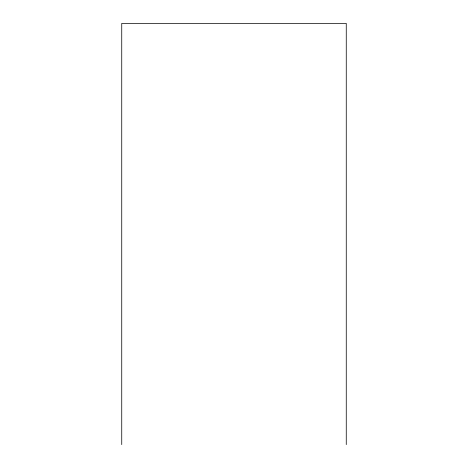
<?xml version="1.0" encoding="UTF-8"?>
<svg xmlns="http://www.w3.org/2000/svg" width="468" height="468" viewBox="0 0 468 468"><rect width="100%" height="100%" fill="white"/><g stroke="black" fill="none" stroke-linecap="round" stroke-linejoin="round"><path stroke-width="0.7" d="M346.261 444.6L346.261 23.4L121.738 23.4L121.738 444.6"/></g></svg>
